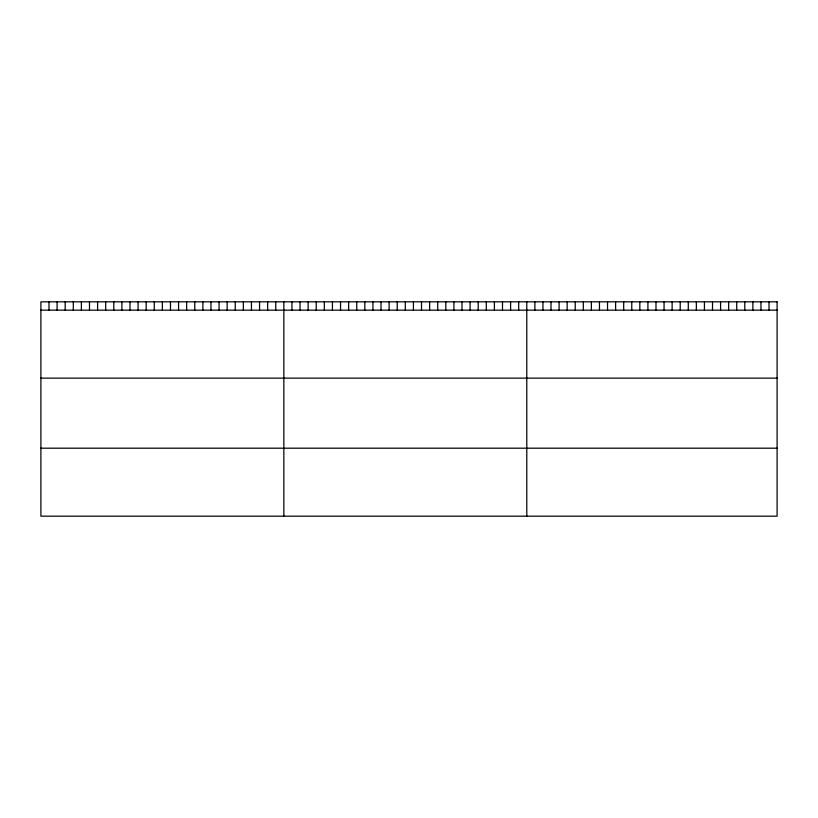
<?xml version="1.0" encoding="UTF-8"?>
<svg xmlns="http://www.w3.org/2000/svg" width="818" height="818" viewBox="0 0 818 818"><rect width="100%" height="100%" fill="white"/><g stroke="black" fill="none" stroke-linecap="round" stroke-linejoin="round"><path stroke-width="1.23" d="M40.9 310.155L777.1 310.155M40.9 378.141L777.1 378.141M40.9 448.192L777.1 448.192M769.022 301.822L769.022 310.155M760.955 301.822L760.955 310.155M752.877 301.822L752.877 310.155M744.799 301.822L744.799 310.155M736.732 301.822L736.732 310.155M728.654 301.822L728.654 310.155M720.576 301.822L720.576 310.155M712.509 301.822L712.509 310.155M704.431 301.822L704.431 310.155M696.353 301.822L696.353 310.155M688.286 301.822L688.286 310.155M680.208 301.822L680.208 310.155M672.13 301.822L672.13 310.155M664.063 301.822L664.063 310.155M655.985 301.822L655.985 310.155M647.907 301.822L647.907 310.155M639.829 301.822L639.829 310.155M631.762 301.822L631.762 310.155M623.684 301.822L623.684 310.155M615.606 301.822L615.606 310.155M607.539 301.822L607.539 310.155M599.461 301.822L599.461 310.155M591.383 301.822L591.383 310.155M583.316 301.822L583.316 310.155M575.238 301.822L575.238 310.155M567.16 301.822L567.16 310.155M559.093 301.822L559.093 310.155M551.015 301.822L551.015 310.155M542.937 301.822L542.937 310.155M534.87 301.822L534.87 310.155M526.792 301.822L526.792 516.178M518.694 301.822L518.694 310.155M510.596 301.822L510.596 310.155M502.497 301.822L502.497 310.155M494.399 301.822L494.399 310.155M486.301 301.822L486.301 310.155M478.203 301.822L478.203 310.155M470.105 301.822L470.105 310.155M462.006 301.822L462.006 310.155M453.908 301.822L453.908 310.155M445.81 301.822L445.81 310.155M437.712 301.822L437.712 310.155M429.614 301.822L429.614 310.155M421.515 301.822L421.515 310.155M413.417 301.822L413.417 310.155M405.319 301.822L405.319 310.155M397.221 301.822L397.221 310.155M389.123 301.822L389.123 310.155M381.024 301.822L381.024 310.155M372.926 301.822L372.926 310.155M364.828 301.822L364.828 310.155M356.73 301.822L356.73 310.155M348.632 301.822L348.632 310.155M340.533 301.822L340.533 310.155M332.435 301.822L332.435 310.155M324.337 301.822L324.337 310.155M316.239 301.822L316.239 310.155M308.141 301.822L308.141 310.155M300.042 301.822L300.042 310.155M291.944 301.822L291.944 310.155M283.846 301.822L283.846 516.178M275.748 301.822L275.748 310.155M267.65 301.822L267.65 310.155M259.551 301.822L259.551 310.155M251.453 301.822L251.453 310.155M243.355 301.822L243.355 310.155M235.257 301.822L235.257 310.155M227.159 301.822L227.159 310.155M219.06 301.822L219.06 310.155M210.962 301.822L210.962 310.155M202.864 301.822L202.864 310.155M194.766 301.822L194.766 310.155M186.668 301.822L186.668 310.155M178.569 301.822L178.569 310.155M170.471 301.822L170.471 310.155M162.373 301.822L162.373 310.155M154.275 301.822L154.275 310.155M146.177 301.822L146.177 310.155M138.078 301.822L138.078 310.155M129.98 301.822L129.98 310.155M121.882 301.822L121.882 310.155M113.784 301.822L113.784 310.155M105.686 301.822L105.686 310.155M97.587 301.822L97.587 310.155M89.489 301.822L89.489 310.155M81.391 301.822L81.391 310.155M73.293 301.822L73.293 310.155M65.195 301.822L65.195 310.155M57.096 301.822L57.096 310.155M48.998 301.822L48.998 310.155M777.1 301.822L40.9 301.822L40.9 516.178L777.1 516.178L777.1 301.822"/></g></svg>
